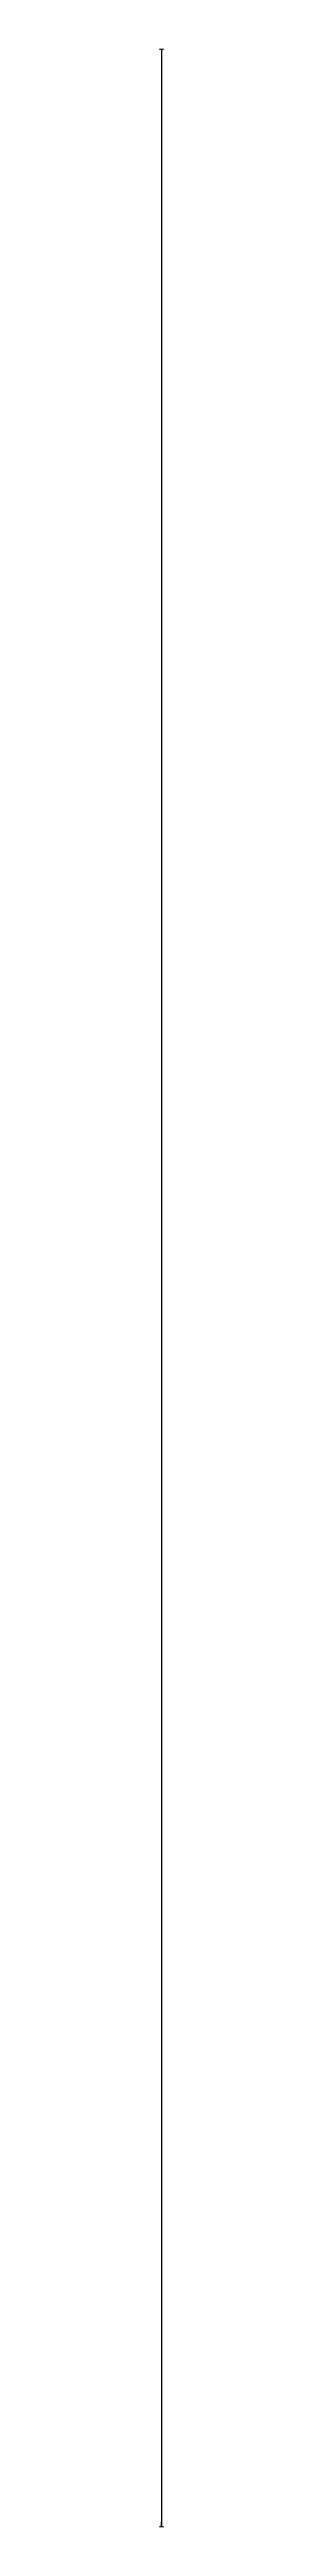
# Model space of a CAD drawing. Header units: millimetres. Extents: x -153298 to 620751, y -313239 to 250031.
# Drawn here: x -124418 to -124414, y 55886 to 58230 of the extents above; entities that cross this region are included whole.
import ezdxf

# ---------------------------------------------------------------- set-up
doc = ezdxf.new("R2010")
doc.units = ezdxf.units.MM
doc.layers.get('DEFPOINTS').update_dxf_attribs({"color": 250})
doc.styles.add('p60', font='romans.shx', dxfattribs={"height": 1.5})
doc.styles.add('p80', font='romans.shx', dxfattribs={"height": 1.8})
doc.dimstyles.new('PEEA 50', dxfattribs={"dimtxt": 1.5, "dimasz": 0.75, "dimexe": 1, "dimexo": 1, "dimgap": 0.5, "dimtad": 1, "dimtoh": 1, "dimdec": 0, "dimlfac": 50, "dimzin": 0, "dimdsep": 46, "dimtxsty": 'p60', "dimblk1": 'ARROW', "dimblk2": 'ARROW', "dimsah": 1, "dimcen": 0, "dimclrd": 8, "dimclre": 8, "dimclrt": 2, "dimadec": 0, "dimazin": 0, "dimtfac": 1, "dimtdec": 0, "dimtofl": 0, "dimtmove": 2, "dimatfit": 3, "dimldrblk": 'ARROW', "dimfxl": 1, "dimtolj": 1, "dimtzin": 0, "dimarcsym": 0})

# ---------------------------------------------------------------- blocks, each defined once
blk = doc.blocks.new('ARROW')
at = {"color": 1}
for p, q in [((0, 0), (-4.4, 0)), ((0, -2), (0, 2))]:
    blk.add_line(p, q, dxfattribs=at)
at = {"color": 1, "linetype": 'ByBlock'}
blk.add_solid([(-3, 0.5), (-3, -0.5), (0, 0)], dxfattribs=at)
at = {"layer": 'DEFPOINTS', "color": 1, "linetype": 'ByBlock'}
blk.add_point((0, 0), dxfattribs=at)
blk = doc.blocks.new('*D2937')
at = {"color": 8, "lineweight": -2, "transparency": 16777216}
blk.add_line((-124417.3, 58229.7), (-124417.3, 58229.7), dxfattribs=at)
at = {"color": 1, "lineweight": -2, "transparency": 16777216}
blk.add_line((-124416.3, 58228.7), (-124416.3, 55887.2), dxfattribs=at)
at = {"layer": 'DEFPOINTS', "color": 0, "transparency": 16777216}
for p in [(-124416.3, 58229.7), (-124416.3, 55886.2), (-124416.3, 55886.2)]:
    blk.add_point(p, dxfattribs=at)
at = {"color": 1, "lineweight": -2, "transparency": 16777216}
for p, rotation in [((-124416.3, 58229.7), 90), ((-124416.3, 55886.2), 270)]:
    blk.add_blockref('ARROW', p, dxfattribs=dict(at, rotation=rotation))

msp = doc.modelspace()

# ---------------------------------------------------------------- dimensions: what is measured, and where the dimension line sits
at = {"color": 1}
dim = msp.add_linear_dim(base=(-124416.3022, 55886.1522), p1=(-124416.2582, 58229.6901), p2=(-124416.3022, 55886.1522), angle=270, text=' ', dimstyle='PEEA 50', override={"dimasz": 1, "dimtxsty": 'p80', "dimclrd": 1}, dxfattribs=at)
dim.commit()
dim.dimension.update_dxf_attribs({"geometry": '*D2937', "text_midpoint": (-124416.3022, 57057.9212)})

doc.saveas('drawing.dxf')
